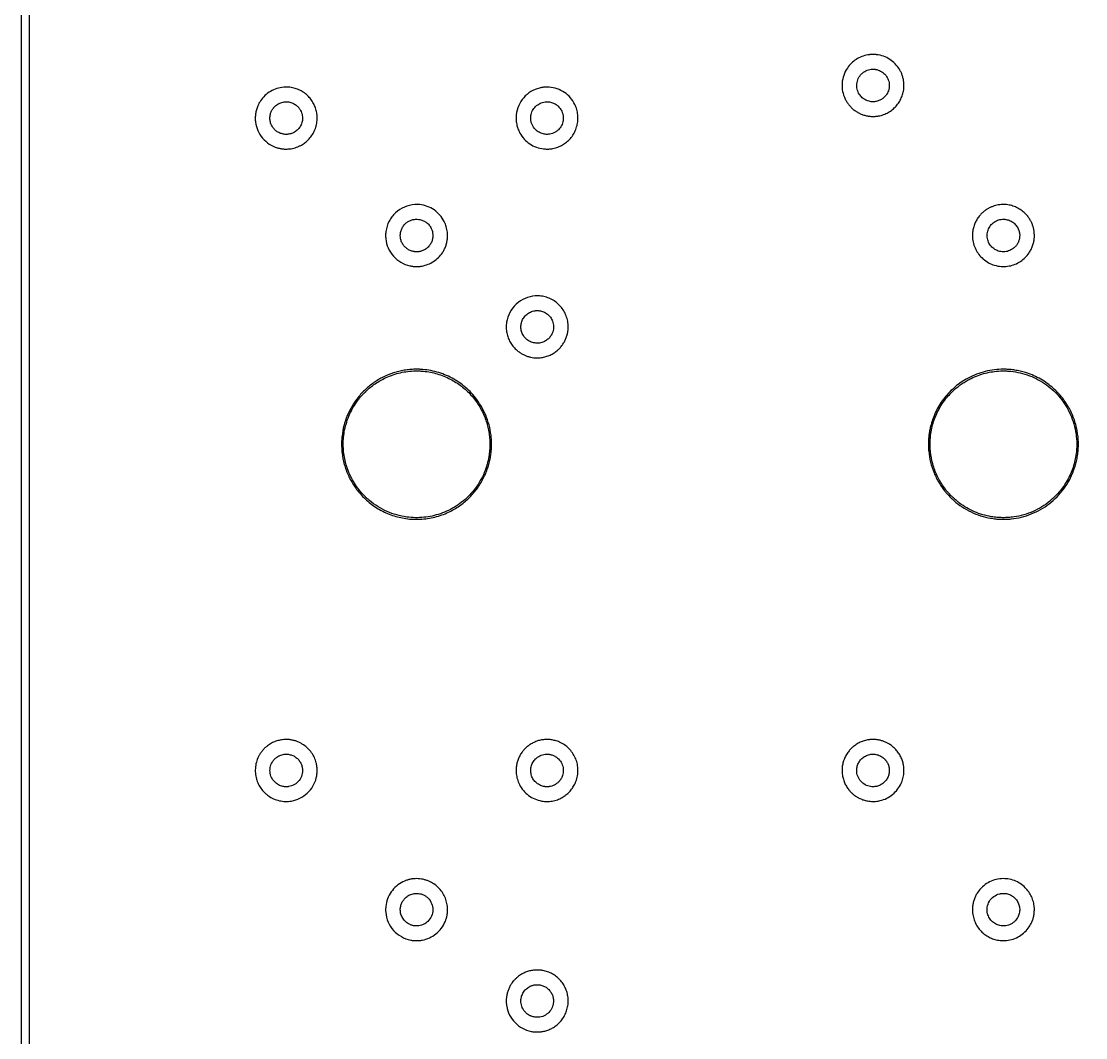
# Model space of a CAD drawing. Extents: x 0 to 24643, y 0 to 50000.
# Drawn here: x 0 to 13354, y 24512 to 37256 of the extents above; entities that cross this region are included whole.
import ezdxf

# ---------------------------------------------------------------- set-up
doc = ezdxf.new("R2010")
doc.units = 0

msp = doc.modelspace()

# ---------------------------------------------------------------- linework, layer by layer
for points in [[(23019.260842, 49998.888079, 0.000001), (20714.559307, 49999.172447, 0.000022)], [(17617.631839, 49999.413961, 0.000005), (12334.5, 49999.540123, 0.000007), (8235.163056, 49999.542638, 0.000011), (4780.784375, 49999.42168)], [(104.361508, 1655.707597), (104.360061, 25000), (104.361508, 48344.292403, -0.014825)], [(-0.020786, 48314.187031), (-0.02198, 25000), (-0.020786, 1685.812969, 0.00926)]]:
    msp.add_lwpolyline(points, format="xyb")
for points in [[(10660.5, 36839.412217, 0.0018), (10647.01436, 36838.060868, 0.004819), (10637.42115, 36836.971127, 0.006025), (10629.173485, 36835.852575, 0.00475), (10620.27217, 36834.449409, 0.051582), (10545.394094, 36813.813138, 0.050044), (10475.509269, 36778.138013, 0.049991), (10414.038477, 36729.246733, 0.05124), (10364.060491, 36669.5, 0.065119), (10318.446593, 36578.388287, 0.065893), (10298.035358, 36478.976566, 0.065981), (10304.200999, 36377.796883, 0.065593), (10336.501484, 36281.5, 0.027431), (10358.269533, 36242.536356, 0.029006), (10383.805602, 36206.942133, 0.029044), (10413.25588, 36174.584211, 0.027658), (10446.720081, 36145.291089, 0.03057), (10484.909509, 36119.017768, 0.029704), (10526.376989, 36097.318634, 0.029724), (10570.093998, 36080.699688, 0.030716), (10615, 36069.594643, 0.009007), (10633.296797, 36066.585472, 0.014978), (10648.818194, 36064.792006, 0.014175), (10665.00394, 36063.872706, 0.007097), (10685.5, 36063.581759, 0.007097), (10705.99606, 36063.872706, 0.014175), (10722.181806, 36064.792006, 0.014978), (10737.703203, 36066.585472, 0.009007), (10756, 36069.594643, 0.041774), (10817.565243, 36086.270444, 0.040895), (10875.963656, 36113.036221, 0.041004), (10929.082179, 36148.86924, 0.042506), (10974.951828, 36192.5, 0.037707), (11012.116883, 36241.381338, 0.039665), (11040.81703, 36294.495885, 0.03954), (11060.841212, 36351.63513, 0.036995), (11072.173215, 36412.5, 0.021893), (11073.295114, 36429.386602, 0.00726), (11073.494751, 36454.212838, 0.007216), (11072.976933, 36478.971574, 0.022824), (11071.63546, 36495.5, 0.024412), (11064.018865, 36538.46808, 0.026998), (11052.429732, 36579.039675, 0.027428), (11036.734315, 36617.544312, 0.026957), (11016.837963, 36654.330297, 0.056007), (10962.893709, 36723.607082, 0.057184), (10895.265212, 36778.637981, 0.056922), (10816.630755, 36817.117561, 0.054572), (10730.219759, 36837.562894, 0.020477), (10717.703707, 36838.595932, 0.003721), (10694.422837, 36839.386876, 0.003305), (10671.084051, 36839.851576, 0.0274)], [(10718, 36653.526823, -0.080626), (10781.432564, 36632.079268, -0.082429), (10834.280344, 36591.783942, -0.082343), (10871.317109, 36536.534791, -0.080225), (10888.966568, 36471.789414, -0.04542), (10889.485897, 36437.731332, -0.041253), (10883.950963, 36402.989876, -0.041265), (10872.789883, 36369.638133, -0.045508), (10856.581955, 36339.711889, -0.05383), (10826.882828, 36304.082941, -0.056758), (10790.74779, 36276.328501, -0.056858), (10749.357284, 36257.446939, -0.054359), (10704.144045, 36248.009442, -0.069559), (10649.444979, 36250.293225, -0.067953), (10597.001029, 36267.458645, -0.067499), (10550.779387, 36298.193467, -0.067065), (10514.297203, 36340.188565, -0.086574), (10486.857085, 36403.56219, -0.085453), (10482.322957, 36472.781409, -0.08529), (10501.205641, 36539.642313, -0.085799), (10541.29945, 36596.209351, -0.040395), (10567.207014, 36618.131869, -0.042024), (10595.97528, 36635.2799, -0.041807), (10627.347532, 36647.44672, -0.039161), (10661, 36654.553226, -0.02663), (10672.93156, 36655.468802, -0.010336), (10689.502641, 36655.512982, -0.010342), (10706.070229, 36654.871688, -0.026449)], [(3292.736902, 36429.978086, 0.05444), (3206.053314, 36412.615875, 0.056465), (3126.291911, 36377.067349, 0.056751), (3056.84865, 36324.772983, 0.056036), (3000.605584, 36258, 0.010066), (2990.686226, 36242.453386, 0.012807), (2982.199322, 36227.705278, 0.012849), (2974.500699, 36212.582091, 0.010247), (2966.959603, 36195.905556, 0.032982), (2949.66471, 36146.739447, 0.033423), (2939.077345, 36095.942731, 0.03348), (2935.364732, 36044.272202, 0.033349), (2938.572534, 35992.5, 0.072391), (2968.516225, 35885.589929, 0.071764), (3027.749951, 35791.298851, 0.071729), (3111.250226, 35717.558857, 0.072206), (3212, 35670.615232, 0.011421), (3228.746813, 35665.997875, 0.011206), (3245.793038, 35662.11828, 0.010905), (3263.44236, 35658.914633, 0.009569), (3282, 35656.325635, 0.021024), (3299.953609, 35654.932549, 0.008935), (3324.081057, 35654.509612, 0.008926), (3348.176683, 35654.948061, 0.02135), (3366, 35656.354371, 0.019529), (3402.072015, 35662.193649, 0.022996), (3435.634133, 35670.603585, 0.023316), (3467.879627, 35681.942193, 0.021188), (3500, 35696.561596, 0.018354), (3527.153322, 35711.614814, 0.021618), (3551.641644, 35727.874278, 0.021416), (3574.825455, 35746.324401, 0.017411), (3598.0621, 35767.964209, 0.042871), (3642.499011, 35820.672435, 0.045266), (3676.387082, 35879.273436, 0.045069), (3699.290386, 35943.255844, 0.041791), (3711.092224, 36011.951243, 0.019713), (3711.902835, 36029.118561, 0.008223), (3711.701515, 36052.302695, 0.008239), (3710.734611, 36075.528918, 0.019113), (3709.058054, 36092.884185, 0.038923), (3695.779846, 36154.477177, 0.040726), (3673.249055, 36212.301763, 0.040782), (3641.677126, 36265.638322, 0.039252), (3601.5, 36313.878859, 0.041998), (3551.546694, 36357.157907, 0.042991), (3495.436936, 36391.101839, 0.042871), (3434.197444, 36415.026166, 0.04129), (3369, 36428.528598, 0.019967), (3353.978163, 36429.759415, 0.005705), (3330.604296, 36430.470524, 0.005629), (3307.291334, 36430.651111, 0.021352)], [(6570.5, 36430.344862, 0.009218), (6552.294755, 36428.555015, 0.010051), (6534.687456, 36426.135925, 0.010408), (6517.804024, 36423.108068, 0.011831), (6501.77217, 36419.490575, 0.075768), (6393.07062, 36373.937503, 0.076314), (6303.177143, 36298.157847, 0.076297), (6240.139726, 36198.885121, 0.075679), (6209.552908, 36085, 0.039413), (6207.62698, 36025.812802, 0.037921), (6214.931295, 35966.269923, 0.037933), (6231.140948, 35908.531821, 0.039498), (6255.722961, 35854.716776, 0.058494), (6310.014135, 35779.355407, 0.060584), (6379.704517, 35719.620616, 0.060273), (6462.021956, 35678.094981, 0.056871), (6553.5, 35656.368314, 0.020734), (6571.708472, 35654.94323, 0.009131), (6595.870237, 35654.499007, 0.00912), (6619.983897, 35654.935914, 0.021211), (6638, 35656.358001, 0.038159), (6702.150461, 35669.192919, 0.041448), (6761.781351, 35691.406795, 0.041824), (6816.460382, 35722.935273, 0.040269), (6865.878237, 35763.484185, 0.04299), (6909.170909, 35813.120496, 0.042992), (6943.336745, 35869.428206, 0.042557), (6967.650339, 35931.307292, 0.04039), (6981.661232, 35997.5, 0.023715), (6983.013776, 36014.279823, 0.006639), (6983.533216, 36040.599534, 0.006536), (6983.35962, 36066.838405, 0.025569), (6982.213217, 36083, 0.018034), (6976.552594, 36118.52647, 0.021873), (6968.60721, 36151.30491, 0.022425), (6958.028197, 36182.557731, 0.020895), (6944.46855, 36213.5, 0.065123), (6888.90393, 36297.416474, 0.065307), (6813.672523, 36364.127371, 0.065167), (6723.624388, 36409.288423, 0.064363), (6624.604783, 36429.997095, 0.013593), (6613.511838, 36430.557026, 0.004206), (6596.794125, 36430.805113, 0.003986), (6580.252825, 36430.779553, 0.017513)], [(3355.986065, 36244.528794, -0.028475), (3381.112861, 36238.766674, -0.030918), (3404.721192, 36230.304486, -0.031049), (3427.016439, 36219.033366, -0.029224), (3448.220324, 36204.879805, -0.023751), (3457.110185, 36197.475136, -0.010851), (3468.024517, 36187.024517, -0.010851), (3478.475136, 36176.110185, -0.023751), (3485.879805, 36167.220324, -0.03903), (3504.14891, 36138.654408, -0.041343), (3517.355808, 36108.12855, -0.041505), (3525.32155, 36075.958141, -0.039963), (3528, 36042.5, -0.069351), (3520.136106, 35986.076672, -0.070398), (3497.152224, 35934.265487, -0.070352), (3460.679655, 35890.837169, -0.069114), (3413.390326, 35858.916569, -0.058529), (3369.017294, 35843.278993, -0.057802), (3322.038153, 35838.260482, -0.057762), (3275.127032, 35844.128926, -0.058288), (3230.954735, 35860.568678, -0.053221), (3194.524826, 35884.388344, -0.053204), (3163.939481, 35915.363272, -0.053233), (3140.592926, 35952.077826, -0.053394), (3125.55257, 35992.857452, -0.031803), (3121.055049, 36017.14943, -0.02974), (3119.539425, 36042.369126, -0.029708), (3121.026725, 36067.618709, -0.031557), (3125.496822, 36092, -0.02707), (3131.684032, 36112.104901, -0.024668), (3140.173985, 36132.073959, -0.02479), (3150.537874, 36151.00448, -0.028134), (3162.333627, 36168, -0.018968), (3168.555849, 36175.3737, -0.008502), (3177.256809, 36184.604809, -0.008532), (3186.378603, 36193.644652, -0.016684), (3194, 36200.471445, -0.038212), (3216.833424, 36216.796757, -0.034713), (3242.612061, 36230.051409, -0.034248), (3270.343628, 36239.769233, -0.034781), (3299, 36245.549843, -0.026383), (3311.041942, 36246.476037, -0.010481), (3327.625862, 36246.52656, -0.010454), (3344.157927, 36245.884402, -0.027196)], [(6627.986065, 36244.51265, -0.058321), (6675.903138, 36230.560192, -0.061201), (6718.463389, 36206.07278, -0.061278), (6753.786187, 36172.042956, -0.058724), (6780.398832, 36130, -0.022313), (6787.07986, 36114.302608, -0.021413), (6792.437698, 36097.857314, -0.021089), (6796.43958, 36080.762746, -0.02012), (6799.061627, 36063.121844, -0.022696), (6799.789113, 36051.391175, -0.011373), (6799.697115, 36036.533095, -0.011374), (6798.929247, 36021.689024, -0.022611), (6797.524025, 36010, -0.038505), (6789.734676, 35978.420308, -0.039779), (6777.25562, 35948.765657, -0.039794), (6760.242715, 35921.47103, -0.038591), (6738.961258, 35896.914417, -0.043077), (6712.153528, 35874.631622, -0.04328), (6681.964687, 35857.311572, -0.042994), (6649.050047, 35845.355225, -0.041356), (6614.144045, 35839.009442, -0.068879), (6560.088447, 35841.193019, -0.067264), (6508.18932, 35857.945948, -0.066715), (6462.236681, 35888.039352, -0.065866), (6425.602341, 35929.287809, -0.048184), (6407.919698, 35961.780208, -0.045783), (6396.418309, 35997.612508, -0.045426), (6391.56703, 36035.217161, -0.045829), (6393.610651, 36072.965905, -0.082037), (6413.644315, 36135.639403, -0.081687), (6452.789598, 36188.645209, -0.081184), (6507.088724, 36226.568781, -0.079622), (6571, 36245.553226, -0.026623), (6582.963742, 36246.47146, -0.010407), (6599.536527, 36246.513807, -0.010403), (6616.090624, 36245.866823, -0.026748)], [(4936.5, 34958.376548, 0.084659), (4806.475103, 34927.366219, 0.086299), (4695.04711, 34855.122746, 0.086387), (4614.632313, 34749.576808, 0.085055), (4574.06294, 34622.5, 0.018996), (4571.959116, 34601.810027, 0.011504), (4570.966093, 34577.208293, 0.011491), (4571.105526, 34552.505898, 0.018463), (4572.485035, 34531.490085, 0.077595), (4603.410589, 34413.985707, 0.078511), (4668.608906, 34312.027767, 0.078553), (4762.030046, 34235.178069, 0.077797), (4874.904271, 34190.57633, 0.013371), (4895.938913, 34186.437234, 0.015725), (4916.058989, 34183.681742, 0.015214), (4936.867945, 34182.134203, 0.011174), (4960, 34181.637712, 0.008237), (4979.304649, 34181.97286, 0.013132), (4995.780981, 34182.964182, 0.013734), (5011.636235, 34184.776702, 0.010261), (5029, 34187.611115, 0.049487), (5104.047094, 34209.29066, 0.050237), (5172.967702, 34245.215725, 0.050366), (5233.184594, 34294.064463, 0.050255), (5282.468783, 34354, 0.029201), (5306.20031, 34394.56151, 0.030695), (5324.606172, 34436.954242, 0.030334), (5337.85701, 34481.751366, 0.027169), (5346.182364, 34529.5, 0.024316), (5347.216571, 34544.319376, 0.005263), (5347.486886, 34570, 0.005263), (5347.216571, 34595.680624, 0.024316), (5346.182364, 34610.5, 0.020089), (5340.379613, 34646.810342, 0.022518), (5331.839892, 34681.160048, 0.022918), (5320.406533, 34714.053054, 0.022439), (5305.939165, 34746, 0.062304), (5251.641619, 34826.303388, 0.06266), (5179.329592, 34890.581923, 0.062572), (5093.249945, 34935.015348, 0.061818), (4998.5, 34957.006216, 0.017352), (4987.477771, 34957.777672, 0.00327), (4967.292977, 34958.355875, 0.00319), (4947.113094, 34958.673096, 0.018638)], [(12293.5, 34957.94982, 0.021167), (12256.588058, 34953.299506, 0.023025), (12221.237873, 34945.628344, 0.023348), (12187.200707, 34934.859476, 0.023155), (12154.218985, 34920.937946, 0.028115), (12115.775931, 34899.840102, 0.027909), (12079.844069, 34874.51495, 0.028048), (12047.12579, 34845.479467, 0.029086), (12018.283105, 34813.297202, 0.033813), (11986.862778, 34767.856684, 0.036077), (11962.609181, 34719.54294, 0.035696), (11945.350328, 34667.768621, 0.031751), (11934.802773, 34612, 0.026065), (11933.745443, 34597.200817, 0.004852), (11933.486525, 34569.947873, 0.004833), (11933.755487, 34542.698351, 0.026386), (11934.819956, 34528, 0.04596), (11951.947199, 34450.281693, 0.050198), (11982.677814, 34379.39735, 0.050768), (12026.549566, 34316.738046, 0.049026), (12082.619034, 34263.389424, 0.053474), (12152.475385, 34220.008749, 0.052942), (12230.174066, 34192.253842, 0.052929), (12311.986763, 34181.429679, 0.053395), (12394, 34188.079816, 0.049341), (12467.225367, 34209.628524, 0.049081), (12534.948082, 34245.134343, 0.049169), (12594.342642, 34293.088506, 0.049893), (12642.907034, 34351.5, 0.031137), (12668.523434, 34395.055123, 0.032482), (12688.128433, 34440.85512, 0.032485), (12701.63492, 34488.80451, 0.031155), (12709.050779, 34538.774336, 0.019153), (12709.81262, 34555.061589, 0.006746), (12709.694456, 34578.45188, 0.006608), (12708.958125, 34601.627881, 0.022089), (12707.604176, 34616.775205, 0.02397), (12699.835036, 34659.168762, 0.026894), (12688.255832, 34698.99284, 0.027243), (12672.626407, 34736.885699, 0.025941), (12652.740417, 34773.5, 0.014469), (12640.026348, 34792.975752, 0.016126), (12626.638604, 34810.974258, 0.015822), (12611.886961, 34828.36661, 0.01295), (12595.070794, 34846.025107, 0.042831), (12544.666453, 34888.335551, 0.042725), (12487.749879, 34921.478895, 0.042562), (12425.814848, 34944.568507, 0.041823), (12360.5, 34957.006216, 0.01744), (12347.129621, 34957.939648, 0.005185), (12326.653631, 34958.44045, 0.005091), (12306.263964, 34958.519975, 0.019181)], [(4987.893908, 34772.401053, -0.063425), (5035.544537, 34759.804056, -0.061044), (5079.190879, 34735.557988, -0.06074), (5115.877615, 34701.357972, -0.061618), (5143.066037, 34659.5, -0.048517), (5156.893814, 34622.314329, -0.048773), (5163.265411, 34583.226793, -0.048692), (5161.949321, 34543.584494, -0.048031), (5153.001759, 34504.755636, -0.058451), (5133.314379, 34462.854596, -0.056377), (5104.262921, 34426.083125, -0.05638), (5067.733272, 34396.731456, -0.058468), (5026, 34376.704155, -0.017585), (5009.478305, 34371.675459, -0.027043), (4994.851074, 34368.615496, -0.025155), (4979.231504, 34367.019125, -0.012811), (4959.5, 34366.507395, -0.00582), (4942.670651, 34366.698124, -0.021713), (4932.108137, 34367.400429, -0.024434), (4922.275169, 34368.973859, -0.008865), (4908.5, 34372.130419, -0.055978), (4868.162195, 34387.075976, -0.053156), (4831.377647, 34410.803414, -0.052901), (4800.265815, 34441.877719, -0.054336), (4776.686255, 34478.525168, -0.02495), (4767.683127, 34499.055263, -0.028923), (4761.264492, 34519.403698, -0.028801), (4757.217261, 34540.431858, -0.02436), (4755.320587, 34563, -0.05629), (4758.932557, 34609.617204, -0.057988), (4772.861426, 34653.762919, -0.057891), (4796.582357, 34693.593977, -0.055763), (4829.06843, 34727.487657, -0.052656), (4863.998672, 34750.874125, -0.05234), (4903.112558, 34766.504622, -0.05189), (4944.94007, 34773.766491, -0.050037)], [(12356.459694, 34771.500825, -0.065419), (12406.598333, 34755.921311, -0.064528), (12451.266479, 34727.866811, -0.064281), (12487.449562, 34689.239259, -0.064036), (12512.691762, 34642.641516, -0.020011), (12516.371387, 34631.8474, -0.012962), (12519.796757, 34619.104544, -0.012837), (12522.60915, 34605.97435, -0.017376), (12524.429406, 34593.977688, -0.047295), (12525.269027, 34554.588635, -0.048503), (12518.654564, 34516.087112, -0.048387), (12504.724964, 34479.498444, -0.046627), (12483.882012, 34445.779676, -0.02445), (12476.199465, 34436.579189, -0.011018), (12465.285983, 34425.248747, -0.011015), (12453.890746, 34414.416439, -0.02461), (12444.665378, 34406.820398, -0.038093), (12416.326361, 34388.915639, -0.041848), (12386.455667, 34376.156687, -0.041866), (12354.888871, 34368.553702, -0.038186), (12321.5, 34366, -0.038097), (12288.365056, 34368.528326, -0.041533), (12256.97173, 34376.0556, -0.041656), (12227.335457, 34388.641953, -0.038762), (12199.430472, 34406.228883, -0.074697), (12156.694484, 34449.270776, -0.074685), (12128.489293, 34502.972239, -0.074637), (12117.293636, 34562.622131, -0.074449), (12124.088055, 34622.984359, -0.0791), (12149.883134, 34680.967317, -0.077647), (12192.539991, 34728.495518, -0.077948), (12247.498857, 34760.60807, -0.080673), (12309, 34773.859198, -0.01355), (12321.075842, 34774.150536, -0.011669), (12333.768636, 34773.816457, -0.011974), (12345.953093, 34772.918073, -0.01827)], [(6448.090637, 33812.917978, 0.085276), (6320.135888, 33782.46928, 0.085122), (6209.590219, 33711.051054, 0.085103), (6129.136874, 33606.866293, 0.085187), (6088.017301, 33481.86731, 0.023174), (6084.679896, 33449.101033, 0.020272), (6084.176171, 33414.66325, 0.020304), (6086.461192, 33380.360491, 0.023482), (6091.486899, 33348, 0.039184), (6108.302235, 33289.380859, 0.038673), (6134.114062, 33233.832832, 0.038885), (6168.012644, 33183.207419, 0.040627), (6208.891603, 33139.235859, 0.014462), (6225.92765, 33124.542473, 0.013092), (6244.348662, 33110.346055, 0.013236), (6263.248352, 33097.306387, 0.015874), (6281.718985, 33086.090232, 0.025632), (6316.079267, 33068.949445, 0.025014), (6352.290263, 33055.2591, 0.024595), (6390.289801, 33045.058302, 0.022939), (6430, 33038.355717, 0.021138), (6446.579996, 33037.041976, 0.007546), (6470.317736, 33036.526545, 0.007564), (6494.098138, 33036.728909, 0.020668), (6510.874568, 33037.820394, 0.035168), (6567.574305, 33047.939413, 0.03654), (6621.551079, 33065.824441, 0.036614), (6672.248948, 33091.335593, 0.03562), (6719.178671, 33124.17824, 0.018392), (6732.059982, 33135.444122, 0.008443), (6748.041226, 33151.011007, 0.00844), (6763.472932, 33167.093005, 0.018586), (6774.582993, 33180, 0.027888), (6802.267633, 33218.960935, 0.030454), (6824.56369, 33259.663606, 0.030751), (6841.572312, 33302.400852, 0.029612), (6853.460804, 33347.439547, 0.00812), (6857.276759, 33368.101443, 0.018972), (6859.290401, 33383.691766, 0.017109), (6860.227509, 33400.320424, 0.00552), (6860.5, 33425, 0.004975), (6860.268743, 33448.242051, 0.014823), (6859.480501, 33464.139153, 0.017472), (6857.836465, 33478.481767, 0.009453), (6854.865888, 33496, 0.044159), (6835.992504, 33562.85624, 0.044466), (6805.704239, 33625.195601, 0.044518), (6764.90975, 33681.131776, 0.044482), (6714.847634, 33728.979891, 0.046545), (6655.34567, 33768.036906, 0.045778), (6589.320454, 33795.667871, 0.045754), (6519.336082, 33810.834025, 0.046394)], [(6499.47439, 33627.482411, -0.068405), (6552.530224, 33612.973227, -0.067556), (6599.951501, 33584.647389, -0.067443), (6638.172024, 33544.655772, -0.067782), (6664.294558, 33496, -0.042509), (6673.170359, 33464.225597, -0.039961), (6676.785784, 33430.738685, -0.039895), (6675.029587, 33397.047118, -0.042032), (6667.929415, 33364.664033, -0.057573), (6649.241203, 33322.233008, -0.056212), (6621.246257, 33284.804965, -0.056356), (6585.693786, 33254.63407, -0.058463), (6544.72235, 33233.599238, -0.073052), (6486.222924, 33221.028134, -0.073226), (6426.629343, 33225.827588, -0.073363), (6371.042908, 33247.580716, -0.073762), (6324.221183, 33284.427412, -0.06696), (6291.926968, 33329.369609, -0.068375), (6272.938509, 33380.936076, -0.068304), (6268.549062, 33435.761504, -0.06659), (6278.998241, 33490.244364, -0.069431), (6303.736321, 33540.035805, -0.068572), (6341.246897, 33581.391459, -0.06841), (6388.632628, 33611.137923, -0.068548), (6442.254985, 33626.969441, -0.022267), (6455.195012, 33628.341996, -0.013047), (6470.767776, 33628.888146, -0.013038), (6486.385772, 33628.6209, -0.021794)], [(4943, 32893.295271, 0.019688), (4874.409023, 32889.622874, 0.018287), (4804.59533, 32880.536019, 0.018219), (4735.359782, 32866.325585, 0.019151), (4668.5, 32847.304643, 0.036076), (4541.563335, 32795.484749, 0.036418), (4423.813233, 32726.095574, 0.036439), (4317.439906, 32640.399218, 0.036212), (4224.394645, 32540, 0.035589), (4149.117441, 32430.874005, 0.035269), (4089.821933, 32311.853769, 0.035251), (4047.81822, 32185.620608, 0.035471), (4024.071037, 32055, 0.014301), (4019.927663, 32003.529041, 0.013435), (4018.617193, 31950.819732, 0.013425), (4020.139782, 31898.075566, 0.014224), (4024.490315, 31846.5, 0.039381), (4052.625394, 31701.240972, 0.039504), (4103.169285, 31562.348141, 0.039452), (4175.005197, 31432.964802, 0.039053), (4266.490734, 31316, 0.02457), (4330.319464, 31252.878061, 0.023714), (4400.765372, 31195.527801, 0.023737), (4476.251937, 31145.160409, 0.024743), (4555.157928, 31102.925268, 0.022296), (4636.317648, 31068.860457, 0.023806), (4718.451496, 31042.984098, 0.023539), (4803.526678, 31024.80337, 0.020815), (4893.5, 31013.786259, 0.017145), (4916.416198, 31012.732943, 0.00293), (4960.050656, 31012.480528, 0.00288), (5003.683663, 31012.735094, 0.017961), (5026, 31013.796194, 0.021347), (5121.412711, 31025.893734, 0.024857), (5210.645296, 31045.708273, 0.025281), (5296.145468, 31073.924928, 0.023624), (5380.368649, 31111.189148, 0.040654), (5511.569888, 31190.739699, 0.040996), (5627.775234, 31290.271971, 0.040985), (5726.210835, 31407.457632, 0.040587), (5804.574124, 31539.5, 0.017917), (5832.810251, 31602.959345, 0.018608), (5856.045019, 31667.490814, 0.018621), (5874.403081, 31733.526812, 0.018001), (5888.033072, 31801.492317, 0.016114), (5895.568241, 31859.26641, 0.015457), (5899.497418, 31918.214825, 0.015358), (5899.790737, 31977.679339, 0.015396), (5896.431398, 32037, 0.035301), (5876.220439, 32163.906853, 0.034207), (5838.22786, 32288.092415, 0.034131), (5783.556426, 32406.203128, 0.034779), (5713.624075, 32515, 0.054812), (5573.492493, 32665.322414, 0.054691), (5403.948469, 32781.733019, 0.054736), (5213.334712, 32858.54093, 0.055079), (5011, 32891.949114, 0.004469), (4994.325115, 32892.694171, 0.00398), (4976.982799, 32893.175612, 0.003983), (4959.649041, 32893.380647, 0.004495)], [(5022, 32870.524681, -0.023292), (5111.19573, 32860.014288, -0.024456), (5197.565326, 32841.354907, -0.02451), (5281.522119, 32814.398096, -0.023625), (5363.5, 32779.066497, -0.044857), (5504.281124, 32693.943698, -0.04495), (5627.518234, 32585.129725, -0.04488), (5729.489946, 32455.871016, -0.04443), (5807.153378, 32310.067666, -0.021166), (5833.81047, 32238.881253, -0.02094), (5854.459999, 32165.442835, -0.020764), (5869.039581, 32089.921454, -0.02), (5877.526933, 32012.5, -0.011417), (5878.646239, 31988.37446, -0.004759), (5879.102772, 31955.791812, -0.004734), (5878.941554, 31923.382002, -0.012212), (5878.032376, 31900, -0.012305), (5873.471084, 31848.2394, -0.013688), (5866.479395, 31798.582205, -0.013866), (5856.879195, 31749.971932, -0.013357), (5844.494545, 31701.353242, -0.060491), (5758.988977, 31497.394199, -0.06028), (5627.074998, 31319.560628, -0.060284), (5456.563205, 31178.332236, -0.060516), (5257.5, 31082.068098, -0.028704), (5154.771944, 31053.398973, -0.02913), (5049.939352, 31036.855433, -0.02909), (4943.75762, 31032.594072, -0.028452), (4837, 31040.609711, -0.035782), (4711.033219, 31066.585892, -0.034839), (4588.888458, 31110.418917, -0.034861), (4474.0856, 31170.755405, -0.035931), (4370, 31245.917234, -0.010182), (4344.008631, 31268.603723, -0.008263), (4317.056255, 31293.93991, -0.008371), (4291.452873, 31319.664852, -0.011796), (4269.571031, 31343.5, -0.026022), (4206.42211, 31423.688585, -0.028049), (4153.635204, 31508.080028, -0.027867), (4110.339344, 31598.364078, -0.025014), (4075.581221, 31696.182176, -0.009149), (4071.44224, 31710.958766, -0.003863), (4066.402, 31730.941012, -0.003872), (4061.464873, 31751.874774, -0.006026), (4057.567152, 31770, -0.024513), (4043.851038, 31860.295158, -0.025059), (4039.172569, 31950.835699, -0.025003), (4043.575205, 32041.583884, -0.024158), (4057.016498, 32132.5, -0.028378), (4082.340958, 32230.927956, -0.027619), (4118.83346, 32326.774436, -0.027625), (4165.659075, 32417.994015, -0.028421), (4221.855998, 32502.598073, -0.00745), (4242.957958, 32529.897805, -0.01008), (4262.882595, 32553.887121, -0.010119), (4283.696928, 32576.982453, -0.007599), (4307.489375, 32601.571672, -0.019776), (4364.812103, 32654.665868, -0.021741), (4424.424705, 32701.324292, -0.021756), (4487.826162, 32742.602446, -0.019858), (4556.5, 32779.577381, -0.025508), (4643.457929, 32816.669841, -0.025969), (4733.227461, 32844.464059, -0.025859), (4825.765248, 32862.897312, -0.024811), (4921, 32872.001262, -0.01057), (4942.31078, 32872.524635, -0.004508), (4970.835617, 32872.364843, -0.00453), (4999.630842, 32871.682862, -0.009495)], [(12294.5, 32892.899224, 0.031513), (12179.93143, 32882.719463, 0.030737), (12066.572068, 32858.192557, 0.030677), (11956.859786, 32819.892327, 0.0311), (11853.177057, 32768.60225, 0.050601), (11698.462094, 32657.522482, 0.050686), (11569.307255, 32517.687369, 0.050712), (11470.980821, 32354.798531, 0.050757), (11407.489882, 32175.5, 0.014035), (11395.504018, 32119.494909, 0.016144), (11387.310047, 32065.453952, 0.016039), (11382.582004, 32010.688001, 0.013512), (11381.009294, 31952.5, 0.003552), (11381.187743, 31927.379098, 0.006794), (11381.748324, 31907.215824, 0.007335), (11382.81941, 31888.127403, 0.005028), (11384.570255, 31866.5, 0.037544), (11407.59161, 31728.998889, 0.036964), (11450.988785, 31595.743317, 0.036987), (11513.502827, 31470.409882, 0.0377), (11593.452399, 31356.5, 0.012959), (11623.479945, 31321.794476, 0.011563), (11656.400791, 31287.316522, 0.01157), (11690.858597, 31254.419295, 0.01302), (11725.5, 31224.459434, 0.034651), (11830.034068, 31150.187043, 0.034181), (11944.289514, 31090.684824, 0.034086), (12065.904064, 31047.164635, 0.034024), (12192.377576, 31020.539993, 0.007257), (12224.777357, 31016.470467, 0.012035), (12252.217901, 31014.094652, 0.010829), (12281.679815, 31012.896689, 0.004663), (12321, 31012.516994, 0.002227), (12354.422835, 31012.654864, 0.008292), (12375.45963, 31013.184339, 0.010274), (12394.126108, 31014.348655, 0.004945), (12418, 31016.568848, 0.069596), (12670.681398, 31078.829257, 0.069474), (12896.748617, 31208.050369, 0.069462), (13078.806987, 31394.273501, 0.069533), (13202.831278, 31623.174384, 0.018592), (13225.146927, 31690.396361, 0.019125), (13242.172597, 31758.464503, 0.018962), (13254.064726, 31828.188759, 0.017598), (13261.002783, 31900.372479, 0.011666), (13261.77181, 31920.980441, 0.003476), (13261.992704, 31952.464469, 0.00348), (13261.775491, 31983.958459, 0.011597), (13261.009362, 32004.627521, 0.040579), (13238.524998, 32162.629214, 0.042491), (13190.9747, 32312.411911, 0.042506), (13118.808705, 32451.951693, 0.040669), (13023.138661, 32579.5, 0.011652), (13008.667385, 32595.091833, 0.003521), (12985.981882, 32618.093081, 0.003513), (12962.992169, 32640.75605, 0.011816), (12947.5, 32655.118773, 0.024855), (12870.818148, 32716.403087, 0.025932), (12789.479333, 32768.849251, 0.026011), (12703.388954, 32812.454521, 0.025347), (12612.5, 32847.304643, 0.018072), (12548.708124, 32865.601573, 0.017413), (12482.969811, 32879.500577, 0.017677), (12417.495287, 32888.606414, 0.020302), (12354.5, 32892.532341, -0.000568), (12344.943855, 32892.750054, -0.000712), (12336.08125, 32892.974665, -0.00057), (12328.643595, 32893.182246, -0.005566), (12325.5, 32893.308611, 0.014785), (12322.30349, 32893.378115, 0.001344), (12314.33125, 32893.294271, 0.001741), (12304.822344, 32893.135574, 0.001361)], [(12384.788865, 32870.471457, -0.065175), (12620.705515, 32822.594726, -0.065655), (12835.713704, 32715.665172, -0.065717), (13015.479716, 32556.761777, -0.065516), (13148.072095, 32356.5, -0.034314), (13196.212241, 32237.832046, -0.034942), (13227.324454, 32114.407408, -0.034953), (13240.939197, 31987.889337, -0.034381), (13236.92047, 31860, -0.049176), (13201.548339, 31684.077497, -0.048836), (13132.454118, 31518.015817, -0.048822), (13032.442734, 31368.467753, -0.049094), (12905.5, 31241.455642, -0.034093), (12804.054205, 31169.123879, -0.033763), (12693.398816, 31110.987798, -0.033789), (12576.013115, 31068.312699, -0.034271), (12454.5, 31042.079637, -0.019098), (12383.138706, 31034.492774, -0.019573), (12311.991319, 31032.458414, -0.019571), (12240.893258, 31035.994368, -0.01908), (12169.679657, 31045.08633, -0.030023), (12063.053607, 31069.509386, -0.029724), (11959.752476, 31106.589617, -0.029742), (11861.638498, 31155.631651, -0.030149), (11770.5, 31215.76979, -0.007944), (11743.556196, 31236.656786, -0.009657), (11719.017197, 31257.101895, -0.009681), (11695.336513, 31278.435975, -0.008056), (11670.977999, 31301.998452, -0.042883), (11569.628013, 31422.280584, -0.042833), (11490.238036, 31558.133594, -0.042841), (11435.168813, 31705.503761, -0.04293), (11406.068471, 31860, -0.005315), (11403.921742, 31883.858423, -0.008019), (11402.606531, 31904.684915, -0.007587), (11401.91562, 31926.367525, -0.004134), (11401.691582, 31953, -0.004104), (11401.903359, 31979.26573, -0.007832), (11402.577276, 32000.361971, -0.008174), (11403.887553, 32020.824614, -0.00495), (11406.073906, 32045, -0.047778), (11440.000673, 32216.255766, -0.047515), (11505.853318, 32378.29357, -0.047544), (11601.063569, 32524.894797, -0.047963), (11722, 32650.400425, -0.01503), (11768.585513, 32687.920468, -0.01647), (11815.971406, 32721.395534, -0.016548), (11865.247693, 32751.539507, -0.015482), (11917.5, 32779.072095, -0.025223), (12005.174169, 32816.507591, -0.026184), (12095.096851, 32844.398734, -0.026059), (12187.85274, 32862.844068, -0.024466), (12284, 32872.031831, -0.01093), (12304.927628, 32872.544407, -0.004527), (12333.235431, 32872.362503, -0.004563), (12362.018804, 32871.654116, -0.009081)], [(3293.5, 28250.384362, 0.032316), (3233.414251, 28240.48171, 0.038191), (3178.477779, 28223.229056, 0.038721), (3127.440216, 28198.066971, 0.034924), (3079, 28164.551568, 0.018479), (3065.406519, 28152.819327, 0.009409), (3049.167205, 28137.141442, 0.009411), (3033.477494, 28120.8096, 0.017891), (3021.589755, 28107, 0.012083), (3012.693285, 28095.316822, 0.007032), (3002.560136, 28080.897795, 0.007039), (2992.964002, 28066.391762, 0.013675), (2985.786976, 28054.5, 0.05022), (2954.688541, 27983.975005, 0.049564), (2938.103094, 27908.354096, 0.049552), (2936.72209, 27830.929972, 0.050143), (2950.635767, 27755.066736, 0.021531), (2960.83913, 27724.749387, 0.02002), (2973.835211, 27694.661696, 0.020054), (2989.170341, 27665.763426, 0.021809), (3006.379267, 27639.008735, 0.022582), (3026.40688, 27613.222383, 0.019968), (3049.482365, 27588.225047, 0.020016), (3074.412396, 27565.213703, 0.023032), (3100, 27545.383098, 0.049175), (3166.137074, 27507.954501, 0.048766), (3238.493609, 27484.035624, 0.048809), (3314.050472, 27474.597832, 0.049446), (3389.666391, 27480.058226, 0.072447), (3496.359263, 27514.887962, 0.072711), (3588.535787, 27578.676038, 0.072651), (3658.653798, 27666.235611, 0.072137), (3701.004518, 27770.401071, 0.016015), (3706.401252, 27795.707689, 0.018571), (3709.86084, 27820.091135, 0.018036), (3711.5688, 27845.266999, 0.013633), (3711.690879, 27872.977429, 0.011385), (3710.617596, 27896.484075, 0.016505), (3708.514423, 27917.153823, 0.016785), (3705.085528, 27937.374505, 0.012387), (3699.990901, 27959.5, 0.045196), (3676.558622, 28025.444299, 0.045099), (3641.645479, 28086.155622, 0.045142), (3596.448589, 28139.571556, 0.045465), (3542.5, 28183.867599, 0.025547), (3507.892224, 28204.872611, 0.025822), (3471.443345, 28222.15664, 0.025901), (3433.518881, 28235.545132, 0.02608), (3394.5, 28244.905007, 0.008042), (3377.846, 28247.715783, 0.016547), (3364.719245, 28249.272294, 0.014277), (3350.354841, 28250.083035, 0.004584), (3329, 28250.48157, 0.001278), (3316.641853, 28250.567279, 0.001779), (3305.578125, 28250.576354, 0.001082), (3296.263573, 28250.530688, 0.02292)], [(6565.5, 28250.325972, 0.031553), (6514.833871, 28242.806323, 0.032607), (6466.084694, 28229.019433, 0.032614), (6419.552094, 28209.015228, 0.031599), (6375.5, 28182.943736, 0.02522), (6349.294428, 28163.104778, 0.020226), (6323.136248, 28139.273948, 0.020156), (6298.878683, 28113.296193, 0.024406), (6278.383098, 28087, 0.031204), (6252.665552, 28045.135594, 0.031769), (6232.529917, 28000.641352, 0.031576), (6218.093245, 27953.692185, 0.030019), (6209.387093, 27904.5, 0.019632), (6208.013468, 27886.434738, 0.009115), (6207.580557, 27862.913044, 0.009109), (6208.004404, 27839.427322, 0.01996), (6209.37273, 27821.5, 0.020268), (6215.039947, 27785.613061, 0.023339), (6223.40724, 27751.979176, 0.023506), (6234.811678, 27719.480989, 0.021143), (6249.581857, 27687, 0.058188), (6299.263227, 27612.041122, 0.058226), (6364.868684, 27550.564155, 0.058139), (6442.97797, 27505.794465, 0.057686), (6529.5, 27480.063316, 0.043721), (6594.853091, 27474.400591, 0.042214), (6660.985987, 27480.057628, 0.042134), (6725.349413, 27496.762013, 0.043187), (6785.444992, 27523.921807, 0.037397), (6833.706057, 27555.925029, 0.03733), (6876.692699, 27594.778043, 0.037268), (6913.487364, 27639.656886, 0.037003), (6943.309403, 27689.604115, 0.024703), (6958.400459, 27723.866068, 0.024324), (6970.125966, 27759.624895, 0.024177), (6978.38274, 27796.57008, 0.023712), (6983.099769, 27834.380016, 0.016528), (6983.761687, 27849.53521, 0.00657), (6983.708718, 27870.356471, 0.006463), (6983.119611, 27890.942219, 0.019252), (6981.99209, 27905, 0.020703), (6976.290604, 27940.344569, 0.022367), (6967.792204, 27974.182808, 0.022599), (6956.400883, 28006.802711, 0.022122), (6942.039931, 28038.5, 0.044823), (6904.527627, 28098.436446, 0.045884), (6857.196631, 28150.219059, 0.045869), (6801.20001, 28192.514993, 0.044736), (6737.972931, 28224.30011, 0.016864), (6712.489311, 28233.391474, 0.017931), (6686.96322, 28240.54116, 0.017863), (6660.899139, 28245.865742, 0.016462), (6633.802917, 28249.487403, 0.017381), (6620.536544, 28250.353477, 0.004539), (6599.191746, 28250.809349, 0.004401), (6577.932699, 28250.883221, 0.019735)], [(10656, 28250.392641, -0.001513), (10654.039656, 28250.175289, -0.000313), (10650.590625, 28249.80563, -0.000329), (10646.585168, 28249.381543, -0.000311), (10642.5, 28248.954304, 0.037659), (10589.494507, 28239.371025, 0.035193), (10537.269686, 28221.802791, 0.034789), (10487.438616, 28196.839701, 0.034824), (10441.567962, 28165.216135, 0.019381), (10429.138087, 28154.489876, 0.00718), (10412.460482, 28138.476677, 0.007155), (10396.285992, 28122.029842, 0.020014), (10385.592133, 28109.903739, 0.035745), (10352.595965, 28062.817409, 0.036537), (10326.913097, 28011.84553, 0.036524), (10308.915923, 27957.660228, 0.035664), (10298.818179, 27901, 0.020457), (10297.737812, 27884.184007, 0.00751), (10297.541837, 27860.37537, 0.00749), (10298.059237, 27836.611273, 0.020942), (10299.368032, 27820, 0.032938), (10309.710845, 27765.143881, 0.035412), (10327.005506, 27713.475604, 0.035657), (10351.287859, 27665.084297, 0.034363), (10382.467926, 27620, 0.01621), (10393.575655, 27606.976603, 0.008864), (10407.9797, 27591.709613, 0.008863), (10422.931058, 27576.947744, 0.016056), (10435.75026, 27565.494401, 0.032128), (10476.591093, 27535.538559, 0.032703), (10520.69852, 27511.257449, 0.03262), (10567.704952, 27492.883235, 0.031611), (10617.195128, 27480.551212, 0.023562), (10649.799347, 27476.159512, 0.020761), (10684.084002, 27474.606728, 0.020673), (10718.541829, 27475.902773, 0.022779), (10751.666391, 27480.047669, 0.058051), (10836.888636, 27505.108812, 0.057306), (10914.470378, 27549.165788, 0.057256), (10980.085188, 27609.723649, 0.057756), (11030.036474, 27683.417741, 0.043234), (11055.69541, 27745.15662, 0.043139), (11070.378175, 27810.433712, 0.043058), (11073.658444, 27877.378807, 0.042731), (11065.446442, 27944.072054, 0.035972), (11050.433245, 27996.313846, 0.035462), (11028.030917, 28046.124516, 0.035344), (10998.731066, 28092.425401, 0.035194), (10963.163857, 28134.20804, 0.013939), (10944.317438, 28152.386, 0.017017), (10925.668021, 28168.268346, 0.0174), (10906.350008, 28182.549924, 0.015884), (10885.5, 28195.915564, 0.025082), (10849.528169, 28215.016239, 0.02635), (10812.402381, 28230.072963, 0.026199), (10773.696977, 28241.211947, 0.024196), (10733, 28248.594405, 0.023573), (10720.105279, 28249.679218, 0.003361), (10693.568859, 28250.477457, 0.002928), (10666.841626, 28250.945033, 0.031282)], [(3351.215618, 28065.445949, -0.055491), (3396.262889, 28054.052612, -0.05797), (3436.993001, 28033.136973, -0.057432), (3472.148766, 28003.226891, -0.052722), (3500.738968, 27965.285529, -0.031275), (3509.894066, 27947.609013, -0.024236), (3517.671607, 27927.370364, -0.024002), (3523.535513, 27906.218322, -0.028553), (3526.944588, 27885.789414, -0.095685), (3520.483707, 27807.679494, -0.096677), (3485.38748, 27737.910287, -0.096591), (3426.599592, 27686.413187, -0.095327), (3352.5, 27660.474406, -0.024393), (3339.923847, 27659.239665, -0.012242), (3323.961487, 27658.846772, -0.01224), (3308.015763, 27659.235183, -0.024651), (3295.5, 27660.467234, -0.032889), (3267.000777, 27666.636127, -0.035505), (3240.301053, 27676.37937, -0.0356), (3215.31205, 27689.774191, -0.033429), (3191.915588, 27706.834923, -0.088654), (3146.710535, 27760.825477, -0.086905), (3122.610336, 27827.501602, -0.086785), (3122.586959, 27898.480447, -0.088079), (3146.703735, 27964.85515, -0.024353), (3156.884152, 27980.636642, -0.021083), (3169.025547, 27996.159556, -0.021348), (3182.232741, 28010.37591, -0.027301), (3195.610144, 28022.225336, -0.034189), (3218.883828, 28038.21484, -0.033222), (3244.338248, 28051.055008, -0.033333), (3271.181445, 28060.373582, -0.034982), (3298.596658, 28065.861189, -0.024922), (3309.342811, 28066.698773, -0.008961), (3324.690023, 28066.852711, -0.009024), (3340.113607, 28066.452551, -0.023222)], [(6629.5, 28064.612125, -0.019989), (6648.651282, 28060.282555, -0.021938), (6666.799825, 28054.5455, -0.022654), (6683.819203, 28047.442988, -0.024868), (6699.58892, 28039.024023, -0.083555), (6752.416677, 27993.908078, -0.085116), (6787.161953, 27934.25615, -0.085371), (6799.983342, 27866.595333, -0.084733), (6789.521299, 27798.351042, -0.026845), (6781.012822, 27776.726483, -0.030017), (6770.505828, 27756.959054, -0.02979), (6757.630622, 27738.463997, -0.025689), (6742.033154, 27720.646667, -0.03974), (6716.572415, 27698.27392, -0.042106), (6688.360087, 27680.690924, -0.04208), (6657.584665, 27668.074379, -0.039597), (6624.5, 27660.474406, -0.024398), (6611.933232, 27659.240722, -0.012218), (6595.970444, 27658.847379, -0.012216), (6580.020408, 27659.233911, -0.024597), (6567.5, 27660.462886, -0.067473), (6512.827442, 27676.288994, -0.069124), (6464.834355, 27706.014376, -0.069535), (6426.988643, 27747.51385, -0.069628), (6401.989986, 27797.780326, -0.068617), (6391.518568, 27853.595614, -0.070139), (6396.675551, 27909.727797, -0.070127), (6417.15092, 27962.254674, -0.068558), (6451.469227, 28007.528155, -0.041128), (6477.036409, 28029.197595, -0.041311), (6505.769168, 28046.353922, -0.040988), (6537.151197, 28058.662473, -0.039182), (6570.596658, 28065.914438, -0.032127), (6581.508347, 28066.690137, -0.007211), (6600.152592, 28066.546874, -0.007164), (6618.773315, 28065.868147, -0.032912)], [(10709.026234, 28065.975681, -0.031778), (10735.873436, 28060.98396, -0.033168), (10761.478746, 28052.677906, -0.033166), (10785.762226, 28041.058283, -0.031766), (10808.665378, 28026.179602, -0.02461), (10817.890746, 28018.583561, -0.011015), (10829.285983, 28007.751253, -0.011018), (10840.199465, 27996.420811, -0.02445), (10847.882012, 27987.220324, -0.05224), (10870.71825, 27949.334802, -0.053993), (10884.901962, 27907.950659, -0.054078), (10889.882372, 27864.549788, -0.052717), (10885.521493, 27820.704031, -0.032113), (10879.056497, 27797.223215, -0.029477), (10869.486036, 27774.060196, -0.029463), (10857.252481, 27752.17217, -0.032001), (10842.832178, 27732.5, -0.057492), (10807.736497, 27699.18283, -0.059447), (10766.350765, 27675.167348, -0.05958), (10720.563023, 27661.602182, -0.058214), (10672.5, 27659.066479, -0.088262), (10602.843167, 27676.087259, -0.088604), (10543.436925, 27716.075992, -0.088493), (10501.491942, 27774.206725, -0.087761), (10482.078136, 27843.423678, -0.062625), (10483.409442, 27893.259052, -0.061211), (10497.006401, 27941.623082, -0.061183), (10521.91618, 27985.275971, -0.062458), (10556.5, 28021.263277, -0.033511), (10579.545756, 28037.491836, -0.033843), (10604.4793, 28050.436846, -0.034047), (10630.781306, 28059.834033, -0.034869), (10657.90743, 28065.48455, -0.022863), (10668.596811, 28066.448567, -0.008654), (10683.588633, 28066.852171, -0.008616), (10698.538436, 28066.738189, -0.023865)], [(4942, 26506.33584, 0.023662), (4901.551759, 26502.246641, 0.025741), (4862.809539, 26494.411704, 0.025897), (4825.28998, 26482.690582, 0.024567), (4788.5, 26466.975294, 0.063896), (4706.419329, 26413.146523, 0.063684), (4640.48332, 26340.284252, 0.063543), (4594.891881, 26253.015571, 0.063113), (4572.542377, 26156.893605, 0.016439), (4571.436337, 26141.009109, 0.007346), (4570.976315, 26120.05609, 0.007336), (4571.131314, 26099.144594, 0.016851), (4572.008976, 26083.427754, 0.080584), (4602.939861, 25962.445912, 0.081121), (4670.48855, 25857.755924, 0.080856), (4768.057351, 25779.733919, 0.079316), (4885.971439, 25736.039839, 0.011844), (4903.531721, 25732.973366, 0.015137), (4919.838474, 25731.024918, 0.013898), (4937.298841, 25729.961008, 0.007857), (4958.5, 25729.59314, 0.006804), (4979.636019, 25729.8462, 0.014597), (4995.913638, 25730.738671, 0.015588), (5011.431103, 25732.53327, 0.008967), (5030, 25735.610852, 0.06179), (5121.24322, 25764.396722, 0.061978), (5202.584725, 25814.58396, 0.061847), (5269.289254, 25883.286729, 0.061061), (5317.503092, 25966.5, 0.013959), (5322.445754, 25979.047609, 0.006817), (5328.080076, 25995.300676, 0.006821), (5333.288445, 26011.762613, 0.013443), (5336.893608, 26025, 0.009695), (5339.543497, 26036.870936, 0.006154), (5342.190734, 26050.791228, 0.006121), (5344.521881, 26064.932427, 0.008821), (5346.209627, 26077.5, 0.023863), (5347.224251, 26092.368278, 0.005189), (5347.482453, 26118.083952, 0.00516), (5347.208531, 26143.78788, 0.024335), (5346.182364, 26158.5, 0.020045), (5340.405362, 26194.669675, 0.022642), (5331.918205, 26228.797678, 0.023008), (5320.524041, 26261.525519, 0.022141), (5306.041068, 26293.5, 0.046065), (5267.4935, 26354.759691, 0.046655), (5218.528421, 26407.641947, 0.046724), (5160.680834, 26450.462476, 0.046482), (5095.790858, 26481.883304, 0.025769), (5058.329653, 26493.739448, 0.024333), (5019.126461, 26501.945199, 0.024617), (4979.806763, 26506.226382, 0.028175)], [(12297.090637, 26505.917978, 0.057203), (12210.231005, 26490.313019, 0.056651), (12128.862183, 26455.408714, 0.056724), (12057.494032, 26403.183802, 0.057637), (12000.118617, 26336.511781, 0.02924), (11975.904241, 26295.838452, 0.031059), (11957.139856, 26253.412955, 0.030597), (11943.553636, 26208.402971, 0.026737), (11934.819956, 26160, 0.026391), (11933.758234, 26145.337585, 0.004801), (11933.487996, 26118.079605, 0.004831), (11933.742927, 26090.8165, 0.025902), (11934.793778, 26076, 0.040263), (11948.828618, 26007.843048, 0.043783), (11973.362441, 25944.789827, 0.044286), (12008.198367, 25887.598855, 0.043082), (12052.85175, 25836.862994, 0.040285), (12101.828138, 25797.05959, 0.041372), (12156.134436, 25766.022295, 0.040927), (12215.369287, 25744.083107, 0.037749), (12279.009984, 25731.352089, 0.021528), (12295.564745, 25730.042772, 0.00735), (12319.658697, 25729.532511, 0.007317), (12343.704487, 25729.728705, 0.022279), (12360, 25730.827741, 0.052314), (12445.772088, 25749.686362, 0.05606), (12523.655077, 25785.684614, 0.05639), (12591.213472, 25837.860194, 0.054055), (12646.49527, 25904.5, 0.029177), (12668.582558, 25942.530544, 0.029135), (12686.104337, 25982.891684, 0.028594), (12699.086148, 26025.745022, 0.02592), (12707.604176, 26071.224795, 0.022089), (12708.958125, 26086.372119, 0.006608), (12709.694456, 26109.54812, 0.006746), (12709.81262, 26132.938411, 0.019153), (12709.050779, 26149.225664, 0.043109), (12697.31217, 26217.118642, 0.044214), (12674.159832, 26281.393351, 0.044292), (12640.113394, 26340.49459, 0.043575), (12596.023764, 26393.02494, 0.053235), (12532.128877, 26444.596234, 0.052951), (12458.674528, 26481.622356, 0.052959), (12379.092813, 26502.390681, 0.053284)], [(4982.5, 26320.956157, -0.042072), (5015.972934, 26314.248842, -0.042037), (5047.860592, 26302.031742, -0.041958), (5077.310207, 26284.627276, -0.04158), (5103.537092, 26262.503156, -0.099842), (5148.475628, 26195.082196, -0.100307), (5163.669408, 26115.626366, -0.100254), (5146.732295, 26036.490162, -0.099628), (5100.31831, 25969.980725, -0.038013), (5075.906814, 25949.959051, -0.039313), (5049.008696, 25934.114057, -0.039063), (5019.797789, 25922.593086, -0.036566), (4988.5, 25915.446626, -0.025362), (4975.787757, 25914.162475, -0.012447), (4959.520968, 25913.754603, -0.012448), (4943.245163, 25914.157018, -0.025222), (4930.5, 25915.436435, -0.017278), (4914.266981, 25918.474876, -0.020648), (4899.233135, 25922.488331, -0.020649), (4884.582259, 25927.727984, -0.017283), (4869.5, 25934.450906, -0.069918), (4822.488422, 25966.165686, -0.069796), (4786.006049, 26009.625706, -0.069836), (4762.904864, 26061.421897, -0.070134), (4755, 26117.5, -0.054449), (4759.851831, 26161.922226, -0.05462), (4774.177839, 26204.20003, -0.054687), (4797.29797, 26242.327302, -0.054841), (4828.114653, 26274.495461, -0.034391), (4850.776617, 26290.967475, -0.034485), (4875.462541, 26304.160878, -0.034342), (4901.82868, 26313.881796, -0.033485), (4929.5, 26320.000662, -0.02187), (4941.213528, 26321.258192, -0.011298), (4955.937024, 26321.856598, -0.011298), (4970.689301, 26321.789194, -0.021629)], [(12344.789414, 26320.933139, -0.069464), (12398.018657, 26307.447345, -0.067629), (12446.053383, 26279.823871, -0.067441), (12485.086323, 26240.30223, -0.068409), (12511.971193, 26192, -0.066807), (12524.73781, 26139.346206, -0.06636), (12523.213782, 26085.065069, -0.066485), (12507.536617, 26033.168958, -0.067503), (12478.844129, 25987.5, -0.044503), (12452.137747, 25960.756168, -0.046412), (12421.473689, 25939.579391, -0.046336), (12387.381312, 25924.394343, -0.044072), (12350.5, 25915.433825, -0.02519), (12337.751911, 25914.156257, -0.012434), (12321.473648, 25913.754969, -0.012433), (12305.206714, 25914.163112, -0.025365), (12292.5, 25915.446626, -0.071537), (12234.577815, 25932.997831, -0.073951), (12184.673741, 25966.028429, -0.074232), (12146.688565, 26012.025364, -0.072929), (12123.51197, 26067.38327, -0.098969), (12119.237054, 26147.063572, -0.098839), (12145.91504, 26222.305039, -0.098649), (12199.495778, 26281.645436, -0.098179), (12271.814849, 26316.043072, -0.008249), (12277.052603, 26317.27908, -0.005335), (12283.151862, 26318.54453, -0.005363), (12289.140044, 26319.653857, -0.010098), (12294, 26320.399573, -0.020449), (12305.092279, 26321.413613, -0.009942), (12319.316394, 26321.846003, -0.009946), (12333.574706, 26321.712159, -0.02004)], [(6436.5, 25359.956479, 0.032017), (6387.329973, 25351.896161, 0.031036), (6339.064033, 25337.569322, 0.031172), (6293.150131, 25317.453951, 0.033003), (6251, 25292.117552, 0.022953), (6226.431819, 25273.320036, 0.018089), (6201.585005, 25250.851464, 0.018143), (6178.523859, 25226.74133, 0.023672), (6159.342896, 25203, 0.028795), (6134.88056, 25165.222238, 0.028724), (6114.898358, 25124.853338, 0.028788), (6099.713449, 25082.55136, 0.029233), (6089.579222, 25039, 0.007071), (6086.82628, 25021.500239, 0.016285), (6085.372672, 25008.257075, 0.014562), (6084.697308, 24994.090328, 0.004654), (6084.503163, 24973, 0.00486), (6084.711559, 24951.788031, 0.014029), (6085.410947, 24937.106483, 0.015937), (6086.874515, 24923.548135, 0.007963), (6089.544044, 24906.5, 0.075182), (6126.339985, 24795.958216, 0.075406), (6194.148768, 24701.364441, 0.075409), (6286.954682, 24631.134975, 0.075197), (6396.5, 24591.500699, 0.008621), (6416.657594, 24587.836759, 0.01777), (6432.55303, 24585.806751, 0.016471), (6449.294808, 24584.825466, 0.006402), (6472.5, 24584.528347, 0.010438), (6499.656118, 24585.095338, 0.018629), (6521.92413, 24586.858307, 0.019525), (6543.274939, 24590.201097, 0.012919), (6567.5, 24595.623031, 0.03443), (6618.360744, 24612.187938, 0.034798), (6666.279188, 24635.52807, 0.034756), (6710.551382, 24665.319098, 0.034162), (6750.542469, 24701.114267, 0.039997), (6791.80206, 24750.8558, 0.04234), (6823.738996, 24805.629407, 0.042013), (6846.186181, 24865.397304, 0.03822), (6859.207376, 24930, 0.026055), (6860.260515, 24944.936077, 0.004603), (6860.515908, 24973.033497, 0.004492), (6860.260231, 25001.126041, 0.02787), (6859.197364, 25015.5, 0.034557), (6846.675107, 25077.714824, 0.039984), (6826.08666, 25134.53425, 0.040397), (6796.933218, 25186.861203, 0.036624), (6758.869676, 25235.676081, 0.042689), (6713.894716, 25277.573098, 0.039753), (6661.417061, 25312.345497, 0.039533), (6603.790571, 25338.544583, 0.041106), (6543.5, 25354.939618, 0.008329), (6526.97468, 25357.720031, 0.016438), (6513.757566, 25359.275678, 0.013999), (6499.174383, 25360.097461, 0.004498), (6477.5, 25360.515832, 0.002788), (6464.588618, 25360.576888, 0.003199), (6452.25625, 25360.487546, 0.002882), (6441.801324, 25360.284628, 0.018327)], [(6508, 25174.016799, -0.054495), (6553.169178, 25160.441708, -0.057608), (6593.4344, 25137.604966, -0.057881), (6627.269677, 25106.295691, -0.055952), (6653.472264, 25067.725804, -0.027143), (6663.078104, 25046.818007, -0.029504), (6670.061883, 25025.559608, -0.029237), (6674.542584, 25003.451283, -0.025716), (6676.660861, 24980, -0.091003), (6666.232427, 24907.491646, -0.090558), (6630.733605, 24843.272535, -0.090485), (6574.798991, 24795.706097, -0.090673), (6505.709826, 24771.002696, -0.030525), (6481.304334, 24768.516787, -0.02945), (6456.480898, 24768.973763, -0.029478), (6431.906348, 24772.342393, -0.030724), (6408.244059, 24778.550916, -0.021758), (6397.527246, 24782.603534, -0.0108), (6384.297391, 24788.617323, -0.010799), (6371.343247, 24795.194947, -0.02182), (6361.5, 24801.029496, -0.027382), (6344.338075, 24813.63349, -0.024748), (6328.039059, 24828.447055, -0.02475), (6313.284888, 24844.797329, -0.027399), (6300.746002, 24862, -0.042537), (6284.829898, 24891.83614, -0.041334), (6274.011838, 24924.219665, -0.041392), (6268.67909, 24957.896417, -0.042929), (6269.066222, 24991.576322, -0.067848), (6282.096729, 25046.537757, -0.069242), (6309.312471, 25095.590741, -0.069287), (6348.868283, 25135.324359, -0.068078), (6398, 25163.022552, -0.018699), (6408.439439, 25166.71538, -0.011798), (6420.867051, 25170.275716, -0.011846), (6433.249165, 25173.197466, -0.021558), (6443.5, 25174.903586, 0.00124), (6447.129041, 25175.357001, 0.001426), (6450.590625, 25175.808254, 0.00128), (6453.523134, 25176.206686, 0.008253), (6455, 25176.436097, -0.03993), (6456.729692, 25176.593572, -0.001945), (6462.49375, 25176.634409, -0.003152), (6469.348025, 25176.6131, -0.002267), (6477, 25176.506373, -0.005259), (6486.841944, 25176.220873, -0.010155), (6494.707831, 25175.749711, -0.012131), (6501.503265, 25175.037691, -0.013603)]]:
    msp.add_lwpolyline(points, format="xyb", close=True)

doc.saveas('drawing.dxf')
